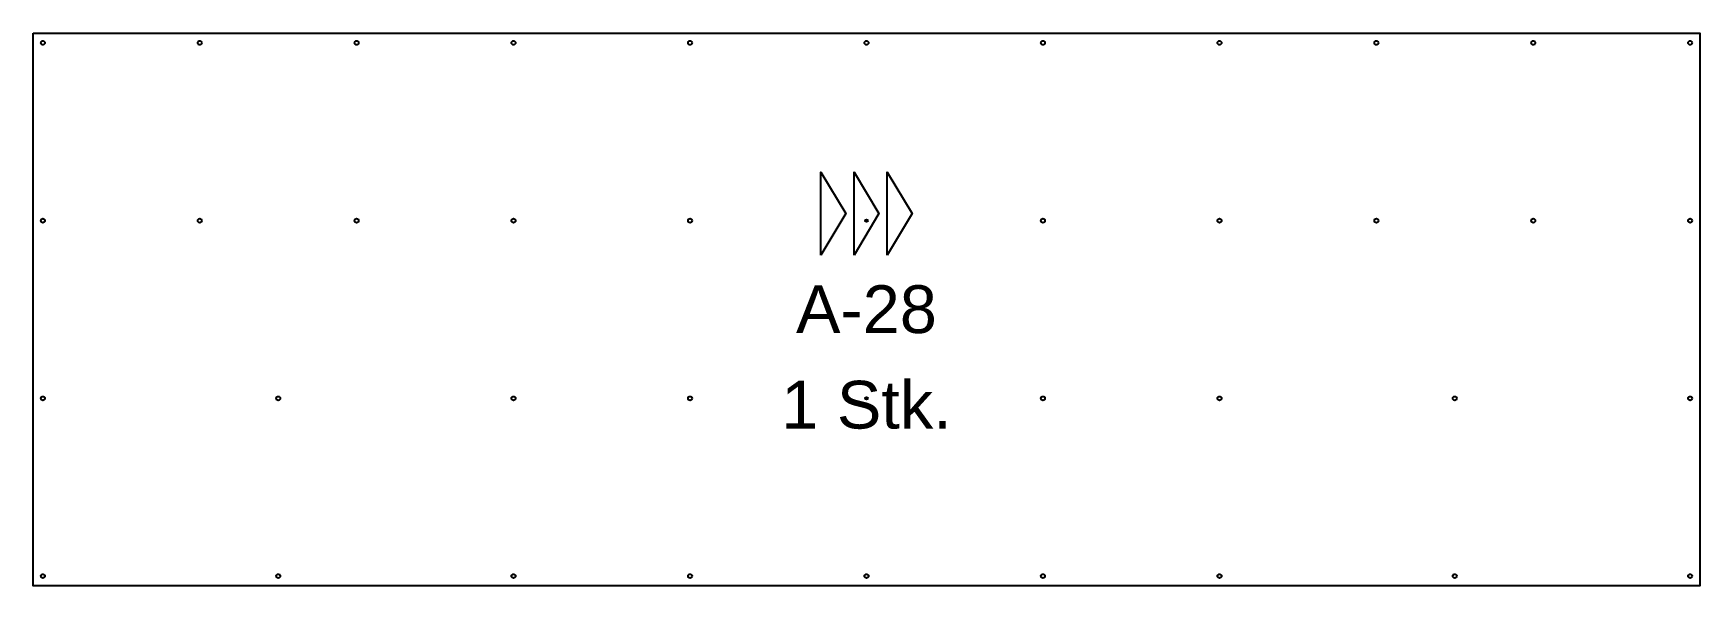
# Model space of a CAD drawing. Header units: millimetres. Extents: x 3800000 to 6300000, y 450000 to 1350000.
# Drawn here: x 5456505 to 5459995, y 917125 to 918282 of the extents above; entities that cross this region are included whole.
import ezdxf

# ---------------------------------------------------------------- set-up
doc = ezdxf.new("R2010")
doc.units = ezdxf.units.MM
for name, color, linetype, true_color in [('ANSICHT Paneel Verlegerichtung', 1, 'Continuous', 0xff0000), ('Bohr', 3, 'Continuous', 0x00ff00), ('Outside', 2, 'Continuous', 0xffff00), ('TXT', 7, 'Continuous', 0xffffff)]:
    doc.layers.add(name, color=color, linetype=linetype, true_color=true_color)
doc.styles.add('Arial Regular', font='arial.ttf')

msp = doc.modelspace()

# ---------------------------------------------------------------- linework, layer by layer
at = {"layer": 'ANSICHT Paneel Verlegerichtung'}
for points in [[(5458154.5, 917817.3), (5458154.5, 917990.9), (5458206.6, 917904.1)], [(5458224, 917817.3), (5458224, 917990.9), (5458276, 917904.1)], [(5458293.4, 917817.3), (5458293.4, 917990.9), (5458345.5, 917904.1)]]:
    msp.add_lwpolyline(points, close=True, dxfattribs=at)
at = {"layer": 'Bohr', "linetype": 'ByBlock', "lineweight": -2}
for centre, radius in [((5456525, 918261.7), 4.25), ((5456853.6, 918261.7), 4.25), ((5457182.1, 918261.7), 4.25), ((5457510.7, 918261.7), 4.25), ((5457880.4, 918261.7), 4.25), ((5458250, 918261.7), 4.25), ((5458619.6, 918261.7), 4.25), ((5458989.3, 918261.7), 4.25), ((5459317.9, 918261.7), 4.25), ((5459646.4, 918261.7), 4.25), ((5459975, 918261.7), 4.25), ((5456525, 917889.4), 4.25), ((5456853.6, 917889.4), 4.25), ((5457182.1, 917889.4), 4.25), ((5457510.7, 917889.4), 4.25), ((5457880.4, 917889.4), 4.25), ((5458250, 917889.4), 2.55), ((5458619.6, 917889.4), 4.25), ((5458989.3, 917889.4), 4.25), ((5459317.9, 917889.4), 4.25), ((5459646.4, 917889.4), 4.25), ((5459975, 917889.4), 4.25), ((5456525, 917517.2), 4.25), ((5457017.9, 917517.2), 4.25), ((5457510.7, 917517.2), 4.25), ((5457880.4, 917517.2), 4.25), ((5458619.6, 917517.2), 4.25), ((5458989.3, 917517.2), 4.25), ((5459482.1, 917517.2), 4.25), ((5459975, 917517.2), 4.25), ((5458250, 917517.2), 2.55), ((5456525, 917145), 4.25), ((5457017.9, 917145), 4.25), ((5457510.7, 917145), 4.25), ((5457880.4, 917145), 4.25), ((5458250, 917145), 4.25), ((5458619.6, 917145), 4.25), ((5458989.3, 917145), 4.25), ((5459482.1, 917145), 4.25), ((5459975, 917145), 4.25)]:
    msp.add_circle(centre, radius, dxfattribs=at)
at = {"layer": 'Outside', "linetype": 'ByBlock', "lineweight": -2}
msp.add_lwpolyline([(5456505, 918281.7), (5459995, 918281.7), (5459995, 917125), (5456505, 917125)], close=True, dxfattribs=at)

# ---------------------------------------------------------------- texts
at = {"layer": 'TXT', "char_height": 100, "attachment_point": 5, "style": 'Arial Regular'}
for s, insert, width in [('A-28', (5458249.9, 917703.3), 777.174), ('1 Stk.', (5458250, 917503.3), 857.609)]:
    msp.add_mtext(s, dxfattribs=dict(at, insert=insert, width=width))

doc.saveas('drawing.dxf')
